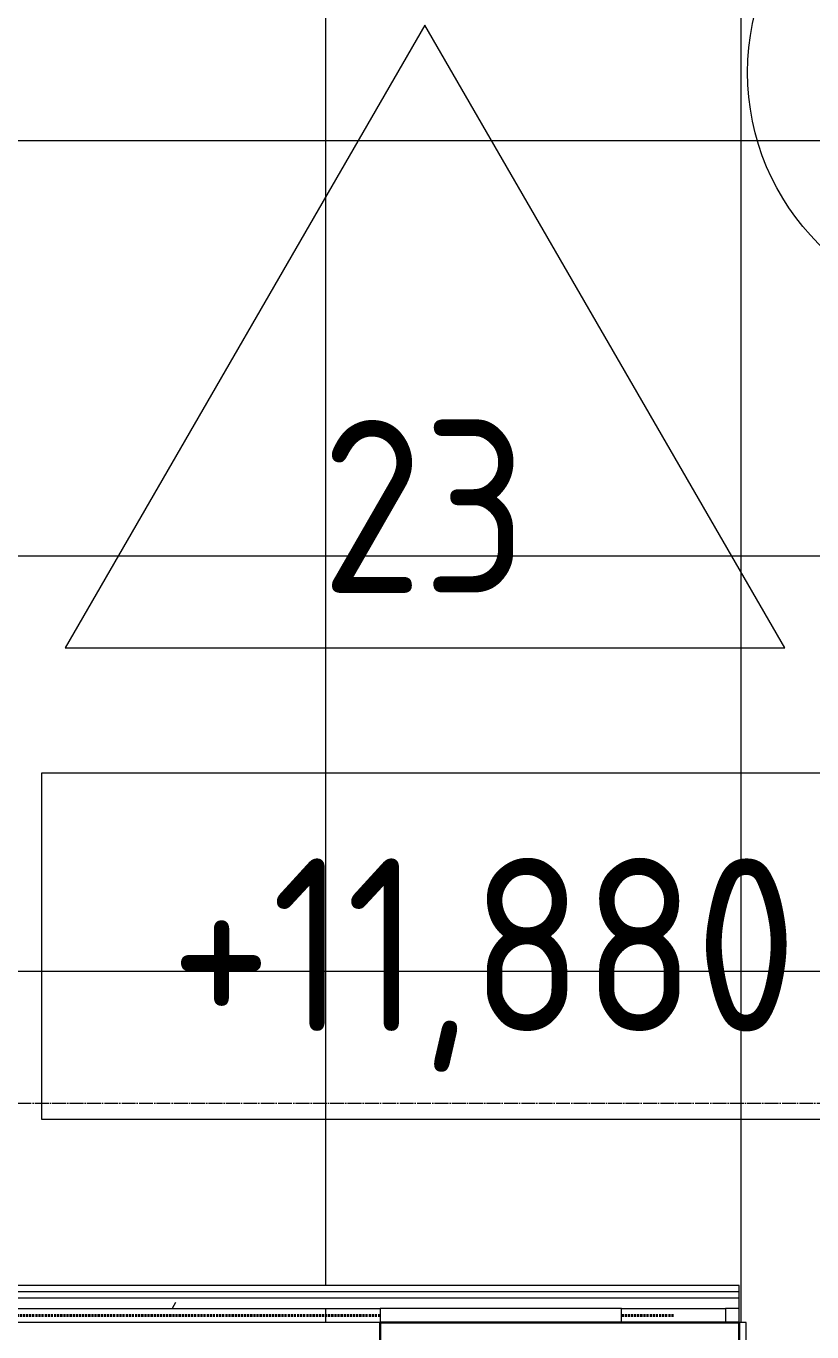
# Model space of a CAD drawing. Header units: millimetres. Extents: x -10915 to 62537, y -37640 to 44223.
# Drawn here: x 7970 to 9105, y 12614 to 14501 of the extents above; entities that cross this region are included whole.
import ezdxf

# ---------------------------------------------------------------- set-up
doc = ezdxf.new("R2010")
doc.units = ezdxf.units.MM
doc.linetypes.add('ADSK_Линия сетки', pattern=[25, 20, -2.5, 0, -2.5])
doc.linetypes.add('ADSK_Штриховая_ш3 п1_5', pattern=[4.5, 3, -1.5])
for name, color, linetype, lineweight in [('Аннотация', 7, 'Continuous', 20), ('Марки', 7, 'Continuous', 20), ('Марки помещений', 7, 'Continuous', 20), ('Оси', 7, 'Continuous', 9), ('Отметки', 7, 'Continuous', 9), ('Перекрытие', 7, 'Continuous', 18), ('Перекрытие штриховка', 7, 'Continuous', 18), ('Стены внутренние', 7, 'Continuous', 18), ('Стены несущие', 7, 'Continuous', 30), ('Стены отделка', 7, 'Continuous', 30), ('Стены штриховка', 7, 'Continuous', 9)]:
    doc.layers.add(name, color=color, linetype=linetype, lineweight=lineweight)
doc.layers.add('Линии разделители', color=4, linetype='ADSK_Штриховая_ш3 п1_5', lineweight=40, true_color=0x00ffff)
doc.styles.add('GOST Common_1', font='GOST_Common.ttf', dxfattribs={"width": 0.9, "height": 250})
doc.styles.add('GOST Common_2', font='GOST_Common.ttf', dxfattribs={"width": 0.9, "height": 250})

# ---------------------------------------------------------------- blocks, each defined once
blk = doc.blocks.new('ADSK_Марка_Помещение_ОдноЗначение - Номер-159740-План полов 4-го этажа')
at = {"layer": 'Марки помещений'}
blk.add_circle((0, 0), 3.5, dxfattribs=at)
blk = doc.blocks.new('ADSK_Марка_ПерекрытиеПол - Экземпляр_Отделка пола-158379-План полов 4-го этажа')
at = {"layer": 'Марки', "color": 1, "true_color": 0xff0000}
for p, q in [((0, 9), (-5.196, 0)), ((5.196, 0), (0, 9)), ((-5.196, 0), (5.196, 0))]:
    blk.add_line(p, q, dxfattribs=at)
blk = doc.blocks.new('Высотные отметки - Рамка-12095-План полов 4-го этажа')
at = {"layer": 'Аннотация'}
for p, q in [((-6.5, 0), (-6.5, 5)), ((-6.5, 5), (6.5, 5)), ((6.5, 5), (6.5, 0)), ((6.5, 0), (-6.5, 0))]:
    blk.add_line(p, q, dxfattribs=at)

msp = doc.modelspace()

# ---------------------------------------------------------------- hatches: boundary and pattern name
at = {"layer": 'Перекрытие штриховка', "lineweight": 9, "true_color": 0x787878}
h = msp.add_hatch(dxfattribs=at)
h.set_pattern_fill('FP_32', color=8, style=0, pattern_type=2)
h.set_pattern_definition([(270, (9002.2, 17335.4), (600, 4e-14), []), (0, (9002.2, 17335.4), (0, 600), [])])
h.paths.add_polyline_path([(10009.565, 12248.264), (10020, 12248.264), (10020, 12288.264), (9970.565, 12288.264), (9970.565, 12294.764), (9954.065, 12294.764), (9954.065, 12321.764), (9942.565, 12321.764), (9942.565, 12328.264), (10020, 12328.264), (10020, 12628.264), (10029.565, 12628.264), (10029.565, 12681.264), (10102, 12681.264), (10102, 14970.09), (8925, 14970.09), (8925, 14710.105), (7422, 14710.105), (7422, 12681.264), (8999.565, 12681.264), (8999.565, 12628.264), (9010, 12628.264), (9010, 12328.264), (9086.565, 12328.264), (9086.565, 12321.764), (9075.065, 12321.764), (9075.065, 12294.764), (9058.565, 12294.764), (9058.565, 12288.264), (9010, 12288.264), (9010, 12248.264), (9816.283, 12248.264), (9920.018, 12308.155), (9923.268, 12302.526), (9933.297, 12308.155), (9946.936, 12285.014), (9956.686, 12290.644), (9959.727, 12284.894), (9896.283, 12248.264), (9970.565, 12248.264)])
h.paths.add_polyline_path([(8481.078, 12628.264), (8481.078, 12648.264), (7468.494, 12648.264), (7468.494, 12628.264), (8237.288, 12628.264)])
h.paths.add_polyline_path([(8980, 12628.264), (8980, 12648.264), (8830, 12648.264), (8830, 12628.264)])
h.paths.add_polyline_path([(7590, 12687.605), (7560, 12688.59), (7538.038, 12691.084), (7517.597, 12695.218), (7491.664, 12704.458), (7465.931, 12719.334), (7450.28, 12732.048), (7436.418, 12749.337), (7427.882, 12768.096), (7425, 12787.605), (7425, 14587.605), (7427.882, 14607.114), (7436.418, 14625.874), (7450.28, 14643.162), (7468.934, 14658.316), (7491.664, 14670.752), (7517.597, 14679.993), (7545.736, 14685.684), (7590, 14687.605), (7615, 14687.605), (7666.18, 14681.839), (7716.058, 14664.033), (7758.403, 14637.427), (7794.821, 14601.008), (7822.223, 14557.399), (7839.233, 14508.785), (7845, 14457.605), (7843.873, 12907.605), (7839.233, 12866.426), (7822.223, 12817.812), (7791.925, 12771.307), (7755.54, 12735.985), (7714.793, 12710.383), (7666.18, 12693.372), (7615, 12687.605)])
at = {"layer": 'Стены внутренние', "lineweight": 9}
h = msp.add_hatch(dxfattribs=at)
h.set_pattern_fill('FP_4', color=256, style=0, pattern_type=2)
h.set_pattern_definition([(0, (0, 0), (406.4, 101.6), [33.528, -271.272, 33.528, -271.272, -1625.6]), (0, (0, 0), (406.4, 101.6), [-609.6, 33.528, -576.072, 33.528, -271.272, -711.2]), (0, (0, 0), (406.4, 101.6), [-1524, 33.528, -169.672, 33.528, -474.472]), (120, (152.4, 50.8), (-291.1882, 301.1527), [33.528, -271.272, 33.528, -271.272, -1625.6]), (120, (152.4, 50.8), (-291.1882, 301.1527), [-609.6, 33.528, -576.072, 33.528, -271.272, -711.2]), (120, (152.4, 50.8), (-291.1882, 301.1527), [-1524, 33.528, -169.672, 33.528, -474.472]), (240, (203.2, 254), (-115.2118, -402.7527), [33.528, -271.272, 33.528, -271.272, -1625.6]), (240, (203.2, 254), (-115.2118, -402.7527), [-609.6, 33.528, -576.072, 33.528, -271.272, -711.2]), (240, (203.2, 254), (-115.2118, -402.7527), [-1524, 33.528, -169.672, 33.528, -474.472])])
h.paths.add_polyline_path([(10102, 12648.264), (10102, 12663.264), (10029.565, 12663.264), (10029.565, 12648.264)])
h.paths.add_polyline_path([(8830, 12648.264), (8999.565, 12648.264), (8999.565, 12663.264), (7410, 12663.264), (7410, 12648.783), (8751.526, 12648.264)])

# ---------------------------------------------------------------- linework, layer by layer
at = {"layer": 'Линии разделители', "color": 7}
for p, q in [((8481.078, 12638.264), (7468.494, 12638.264)), ((8905, 12638.264), (8830, 12638.264))]:
    msp.add_line(p, q, dxfattribs=at)
at = {"layer": 'Оси', "linetype": 'ADSK_Линия сетки'}
msp.add_line((-10114.729, 12945), (56004.853, 12945), dxfattribs=at)
at = {"layer": 'Отметки', "lineweight": 20}
msp.add_line((8627.776, 12921.845), (8642.065, 12921.845), dxfattribs=at)
at = {"layer": 'Перекрытие'}
for p, q in [((8481.078, 12628.264), (7468.494, 12628.264)), ((9010, 12628.264), (8999.565, 12628.264)), ((9010, 12328.264), (9010, 12628.264))]:
    msp.add_line(p, q, dxfattribs=at)
at = {"layer": 'Стены несущие'}
for p, q in [((8999.565, 12628.264), (8481.078, 12628.264)), ((8481.078, 12628.264), (8481.078, 12248.264)), ((8999.565, 12328.264), (8999.565, 12628.264))]:
    msp.add_line(p, q, dxfattribs=at)
at = {"layer": 'Стены отделка', "lineweight": 9}
for p, q in [((8999.565, 12681.264), (7370, 12681.264)), ((8999.565, 12628.264), (8999.565, 12681.264)), ((7410, 12648.264), (8481.078, 12648.264)), ((8481.078, 12648.264), (8481.078, 12628.264)), ((8830, 12628.264), (8830, 12648.264)), ((8830, 12648.264), (8980, 12648.264)), ((8980, 12648.264), (8980, 12628.264))]:
    msp.add_line(p, q, dxfattribs=at)
at = {"layer": 'Стены штриховка'}
for p, q in [((8999.565, 12672.264), (7410, 12672.264)), ((8999.565, 12663.264), (7410, 12663.264)), ((8830, 12648.264), (8481.078, 12648.264)), ((8999.565, 12648.264), (8980, 12648.264))]:
    msp.add_line(p, q, dxfattribs=at)

# ---------------------------------------------------------------- block references
at = {"layer": 'Марки', "color": 1, "true_color": 0xff0000, "xscale": 99.99999999999993, "yscale": 99.99999999999993, "zscale": 99.99999999999993}
msp.add_blockref('ADSK_Марка_ПерекрытиеПол - Экземпляр_Отделка пола-158379-План полов 4-го этажа', (8545.911, 13602.578), dxfattribs=at)
at = {"layer": 'Марки помещений', "xscale": 99.99999999999993, "yscale": 99.99999999999993, "zscale": 99.99999999999993}
msp.add_blockref('ADSK_Марка_Помещение_ОдноЗначение - Номер-159740-План полов 4-го этажа', (9361.954, 14434.113), dxfattribs=at)
at = {"layer": 'Отметки', "lineweight": 20, "extrusion": (0, 0, -1), "xscale": 99.99999999999993, "yscale": 99.99999999999993, "zscale": 99.99999999999993}
msp.add_blockref('Высотные отметки - Рамка-12095-План полов 4-го этажа', (-8642.065, 12921.845), dxfattribs=at)

# ---------------------------------------------------------------- texts
at = {"layer": 'Марки', "color": 1, "lineweight": 9, "true_color": 0xff0000, "insert": (8544.879, 13807.003), "char_height": 250, "width": 327.6, "attachment_point": 5, "line_spacing_factor": 1.022766, "style": 'GOST Common_2'}
msp.add_mtext('\\pxqc,t1.44,2.88,4.32,5.76,7.2,8.64,10.08,11.52,12.96,14.4,15.84,17.28,18.72,20.16,21.6,23.04,24.48,25.92,27.36,28.8,30.24,31.68,33.12,34.56,36,37.44,38.88,40.32,41.76,43.2,44.64,46.08;{23}', dxfattribs=at)
at = {"layer": 'Отметки', "lineweight": 20, "insert": (8178.19, 13298.552), "char_height": 250, "width": 1113.30067, "attachment_point": 1, "line_spacing_factor": 1.022761, "style": 'GOST Common_1'}
msp.add_mtext('+11,880', dxfattribs=at)

doc.saveas('drawing.dxf')
